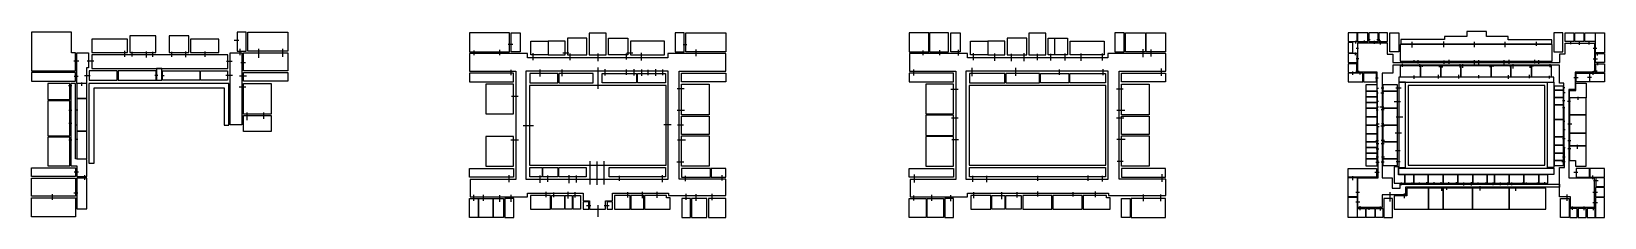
# Model space of a CAD drawing. Header units: metres. Extents: x -67 to 726, y 24 to 118.
import ezdxf

# ---------------------------------------------------------------- set-up
doc = ezdxf.new("R2010")
doc.units = ezdxf.units.M
for name, color, linetype in [('01_ROOMS$basement_rooms', 7, 'Continuous'), ('01_ROOMS$floor1_rooms', 7, 'Continuous'), ('01_ROOMS$floor2_rooms', 7, 'Continuous'), ('01_ROOMS$ground_rooms', 7, 'Continuous')]:
    doc.layers.add(name, color=color, linetype=linetype)
doc.layers.add('02_DOORS$doors', color=1, linetype='Continuous', true_color=0xff0000)

msp = doc.modelspace()

# ---------------------------------------------------------------- linework, layer by layer
at = {"layer": '01_ROOMS$basement_rooms'}
for p, q in [((-67.02, 117.57), (-67.02, 98.16)), ((-46.84, 117.57), (-67.02, 117.57)), ((-46.84, 107.17), (-46.84, 117.57)), ((-18.57, 114.11), (-36.63, 114.11)), ((-36.63, 114.11), (-36.63, 107.25)), ((-18.57, 107.25), (-18.57, 114.11)), ((-4.42, 115.76), (-17.46, 115.76)), ((-17.46, 115.76), (-17.46, 107.25)), ((-4.42, 107.25), (-4.42, 115.76)), ((12.23, 115.76), (2.37, 115.76)), ((2.37, 115.76), (2.37, 107.25)), ((12.23, 107.25), (12.23, 115.76)), ((27.32, 114.11), (13.08, 114.11)), ((13.08, 114.11), (13.08, 107.25)), ((27.32, 107.25), (27.32, 114.11)), ((41.2, 117.57), (36.55, 117.57)), ((36.55, 117.57), (36.55, 108.08)), ((41.2, 108.08), (41.2, 117.57)), ((41.98, 108.08), (41.98, 117.57)), ((41.98, 117.57), (62.14, 117.57)), ((62.14, 117.57), (62.14, 108.08)), ((-44.76, 107.17), (-46.84, 107.17)), ((-44.76, 98.16), (-44.76, 107.17)), ((-44.1, 107.17), (-38.22, 107.17)), ((-44.1, 91.72), (-44.1, 107.17)), ((-38.22, 107.17), (-38.22, 99.64)), ((31.9, 106.1), (-36.68, 106.1)), ((-36.68, 106.1), (-36.68, 99.25)), ((-36.63, 107.25), (-18.57, 107.25)), ((-17.46, 107.25), (-4.42, 107.25)), ((2.37, 107.25), (12.23, 107.25)), ((13.08, 107.25), (27.32, 107.25)), ((31.9, 99.25), (31.9, 106.1)), ((33.16, 70.95), (33.16, 107.17)), ((33.16, 107.17), (39.04, 107.17)), ((36.55, 108.08), (41.2, 108.08)), ((39.04, 107.17), (39.04, 70.95)), ((39.89, 98.16), (39.89, 107.17)), ((39.89, 107.17), (62.14, 107.17)), ((62.14, 108.08), (41.98, 108.08)), ((62.14, 107.17), (62.14, 98.16)), ((-67.02, 98.16), (-44.76, 98.16)), ((-44.76, 97.25), (-67.02, 97.25)), ((-67.02, 97.25), (-67.02, 92.93)), ((-44.76, 92.93), (-44.76, 97.25)), ((-38.22, 99.64), (-39.31, 99.64)), ((-39.31, 99.64), (-39.31, 91.72)), ((-23.84, 98.18), (-38.02, 98.18)), ((-38.02, 98.18), (-38.02, 93.39)), ((-36.68, 99.25), (31.9, 99.25)), ((-23.84, 93.39), (-23.84, 98.18)), ((-4.24, 98.18), (-23.27, 98.18)), ((-23.27, 98.18), (-23.27, 93.39)), ((-4.24, 93.39), (-4.24, 98.18)), ((-1.33, 99.25), (-3.94, 99.25)), ((-3.94, 99.25), (-3.94, 93.39)), ((-1.33, 93.39), (-1.33, 99.25)), ((-1.03, 93.39), (-1.03, 98.18)), ((-1.03, 98.18), (17.89, 98.18)), ((17.89, 98.18), (17.89, 93.39)), ((18.13, 93.39), (18.13, 98.18)), ((18.13, 98.18), (31.81, 98.18)), ((31.81, 98.18), (31.81, 93.39)), ((62.14, 98.16), (39.89, 98.16)), ((39.89, 92.93), (39.89, 97.25)), ((39.89, 97.25), (62.14, 97.25)), ((62.14, 97.25), (62.14, 92.93)), ((-67.02, 92.93), (-44.76, 92.93)), ((-47.67, 91.72), (-58.71, 91.72)), ((-58.71, 91.72), (-58.71, 83.64)), ((-47.67, 83.64), (-47.67, 91.72)), ((-44.76, 91.72), (-47.11, 91.72)), ((-47.11, 91.72), (-47.11, 50.42)), ((-44.76, 53.8), (-44.76, 91.72)), ((-39.16, 91.72), (-44.14, 91.72)), ((-44.14, 91.72), (-44.14, 84.23)), ((-39.31, 91.72), (-44.1, 91.72)), ((-39.16, 84.23), (-39.16, 91.72)), ((32.41, 91.73), (-38.18, 91.73)), ((-38.18, 91.73), (-38.18, 51.71)), ((-38.02, 93.39), (-23.84, 93.39)), ((-35.44, 51.71), (-35.44, 89.64)), ((-35.44, 89.64), (30, 89.64)), ((-23.27, 93.39), (-4.24, 93.39)), ((-3.94, 93.39), (-1.33, 93.39)), ((17.89, 93.39), (-1.03, 93.39)), ((31.81, 93.39), (18.13, 93.39)), ((30, 89.64), (30, 70.77)), ((32.41, 70.77), (32.41, 91.73)), ((62.14, 92.93), (39.89, 92.93)), ((39.89, 76.37), (39.89, 91.72)), ((39.89, 91.72), (53.83, 91.72)), ((53.83, 91.72), (53.83, 76.37)), ((-58.71, 83.64), (-47.67, 83.64)), ((-47.67, 83.09), (-58.71, 83.09)), ((-58.71, 83.09), (-58.71, 65.39)), ((-47.67, 65.39), (-47.67, 83.09)), ((-44.14, 84.23), (-39.16, 84.23)), ((-39.16, 84.23), (-44.14, 84.23)), ((-44.14, 84.23), (-44.14, 67.76)), ((-39.16, 67.76), (-39.16, 84.23)), ((53.83, 76.37), (39.89, 76.37)), ((39.89, 67.58), (39.89, 75.63)), ((39.89, 75.63), (53.83, 75.63)), ((53.83, 75.63), (53.83, 67.58)), ((-58.71, 65.39), (-47.67, 65.39)), ((-47.67, 64.79), (-58.71, 64.79)), ((-58.71, 64.79), (-58.71, 50.42)), ((-47.67, 50.42), (-47.67, 64.79)), ((-44.14, 67.76), (-39.16, 67.76)), ((-39.16, 67.76), (-44.14, 67.76)), ((-44.14, 67.76), (-44.14, 53.8)), ((-39.16, 53.8), (-39.16, 67.76)), ((30, 70.77), (32.41, 70.77)), ((39.04, 70.95), (33.16, 70.95)), ((53.83, 67.58), (39.89, 67.58)), ((-67.02, 49.35), (-44.76, 49.35)), ((-67.02, 45.04), (-67.02, 49.35)), ((-58.71, 50.42), (-47.67, 50.42)), ((-47.11, 50.42), (-44.14, 50.42)), ((-39.16, 53.55), (-44.76, 53.8)), ((-44.76, 49.35), (-44.76, 45.04)), ((-44.14, 53.8), (-39.16, 53.8)), ((-44.14, 50.42), (-44.14, 45.04)), ((-39.16, 45.04), (-39.16, 53.55)), ((-38.18, 51.71), (-35.44, 51.71)), ((-44.76, 45.04), (-67.02, 45.04)), ((-67.02, 44.12), (-44.76, 44.12)), ((-67.02, 35.12), (-67.02, 44.12)), ((-44.76, 44.12), (-44.76, 35.12)), ((-44.14, 45.04), (-39.16, 45.04)), ((-39.16, 44.12), (-44.14, 44.12)), ((-44.14, 44.12), (-44.14, 28.71)), ((-39.16, 28.71), (-39.16, 44.12)), ((-44.76, 35.12), (-67.02, 35.12)), ((-67.02, 24.71), (-67.02, 34.21)), ((-67.02, 34.21), (-44.76, 34.21)), ((-44.76, 34.21), (-44.76, 24.71)), ((-44.76, 24.71), (-67.02, 24.71)), ((-44.14, 28.71), (-39.16, 28.71))]:
    msp.add_line(p, q, dxfattribs=at)
at = {"layer": '01_ROOMS$floor1_rooms'}
for p, q in [((375.27, 117.23), (375.27, 107.74)), ((385.2, 117.23), (375.27, 117.23)), ((385.2, 107.74), (385.2, 117.23)), ((385.5, 117.23), (385.5, 107.74)), ((395.06, 117.23), (385.5, 117.23)), ((395.06, 107.74), (395.06, 117.23)), ((396.21, 117.23), (400.86, 117.23)), ((396.21, 107.74), (396.21, 117.23)), ((400.86, 117.23), (400.86, 107.74)), ((406.13, 106.14), (406.13, 112.98)), ((406.13, 112.98), (414.86, 112.98)), ((414.86, 112.98), (414.86, 106.14)), ((423.43, 112.98), (414.86, 112.98)), ((414.86, 112.98), (414.86, 106.14)), ((423.43, 106.14), (423.43, 112.98)), ((434.45, 114.58), (424.62, 114.58)), ((424.62, 114.58), (424.62, 106.09)), ((434.45, 106.09), (434.45, 114.58)), ((444.18, 117.11), (435.52, 117.11)), ((435.52, 117.11), (435.52, 106.09)), ((444.18, 106.09), (444.18, 117.11)), ((445.25, 106.09), (445.25, 114.58)), ((445.25, 114.58), (448.42, 114.58)), ((448.42, 114.58), (448.42, 106.09)), ((448.63, 106.09), (448.63, 114.58)), ((448.63, 114.58), (455.08, 114.58)), ((455.08, 114.58), (455.08, 106.09)), ((456.28, 106.14), (456.28, 112.98)), ((456.28, 112.98), (473.57, 112.98)), ((473.57, 112.98), (473.57, 106.14)), ((483.49, 117.23), (478.84, 117.23)), ((478.84, 117.23), (478.84, 107.74)), ((483.49, 107.74), (483.49, 117.23)), ((484.27, 107.74), (484.27, 117.23)), ((484.27, 117.23), (494.26, 117.23)), ((494.26, 117.23), (494.26, 107.74)), ((494.59, 107.74), (494.59, 117.23)), ((494.59, 117.23), (504.43, 117.23)), ((504.43, 117.23), (504.43, 107.74)), ((375.27, 107.74), (385.2, 107.74)), ((375.4, 106.83), (375.4, 97.97)), ((404.57, 106.83), (375.4, 106.83)), ((385.5, 107.74), (395.06, 107.74)), ((400.86, 107.74), (396.21, 107.74)), ((404.57, 106.18), (404.57, 106.83)), ((404.57, 104.62), (404.57, 106.18)), ((405.73, 104.62), (404.57, 104.62)), ((475.32, 104.62), (405.73, 104.62)), ((414.86, 106.14), (406.13, 106.14)), ((414.86, 106.14), (423.43, 106.14)), ((424.62, 106.09), (434.45, 106.09)), ((435.52, 106.09), (444.18, 106.09)), ((448.42, 106.09), (445.25, 106.09)), ((455.08, 106.09), (448.63, 106.09)), ((473.57, 106.14), (456.28, 106.14)), ((504.54, 106.79), (475.32, 106.79)), ((475.32, 106.79), (475.32, 104.62)), ((478.84, 107.74), (483.49, 107.74)), ((494.26, 107.74), (484.27, 107.74)), ((504.43, 107.74), (494.59, 107.74)), ((504.54, 97.97), (504.54, 106.79)), ((397.53, 96.91), (375.27, 96.91)), ((375.27, 96.91), (375.27, 92.59)), ((375.4, 97.97), (398.75, 97.97)), ((397.53, 92.59), (397.53, 96.91)), ((398.75, 97.97), (398.75, 43.53)), ((475.49, 97.97), (403.71, 97.97)), ((403.71, 97.97), (403.71, 43.62)), ((423.43, 96.81), (405.6, 96.81)), ((405.6, 96.81), (405.6, 92.02)), ((423.43, 92.02), (423.43, 96.81)), ((440.86, 96.81), (424.01, 96.81)), ((424.01, 96.81), (424.01, 92.02)), ((440.86, 92.02), (440.86, 96.81)), ((441.48, 92.02), (441.48, 96.81)), ((441.48, 96.81), (455.75, 96.81)), ((455.75, 96.81), (455.75, 92.02)), ((456.2, 92.02), (456.2, 96.81)), ((456.2, 96.81), (474.1, 96.81)), ((474.1, 96.81), (474.1, 92.02)), ((475.49, 43.62), (475.49, 97.97)), ((481.03, 43.62), (481.03, 97.97)), ((481.03, 97.97), (504.54, 97.97)), ((482.18, 92.59), (482.18, 96.91)), ((482.18, 96.91), (504.43, 96.91)), ((504.43, 96.91), (504.43, 92.59)), ((375.27, 92.59), (397.53, 92.59)), ((397.53, 91.38), (383.58, 91.38)), ((383.58, 91.38), (383.58, 76.49)), ((397.53, 76.49), (397.53, 91.38)), ((474.37, 90.8), (405.44, 90.8)), ((405.44, 90.8), (405.44, 50.66)), ((405.6, 92.02), (423.43, 92.02)), ((424.01, 92.02), (440.86, 92.02)), ((455.75, 92.02), (441.48, 92.02)), ((474.1, 92.02), (456.2, 92.02)), ((474.37, 50.66), (474.37, 90.8)), ((504.43, 92.59), (482.18, 92.59)), ((482.18, 76.03), (482.18, 91.38)), ((482.18, 91.38), (496.12, 91.38)), ((496.12, 91.38), (496.12, 76.03)), ((383.58, 76.49), (397.53, 76.49)), ((397.53, 75.86), (383.58, 75.86)), ((383.58, 75.86), (383.58, 65.59)), ((397.53, 65.59), (397.53, 75.86)), ((496.12, 76.03), (482.18, 76.03)), ((482.18, 66.07), (482.18, 75.29)), ((482.18, 75.29), (496.12, 75.29)), ((496.12, 75.29), (496.12, 66.07)), ((383.58, 65.59), (397.53, 65.59)), ((397.53, 65.03), (383.58, 65.03)), ((383.58, 65.03), (383.58, 50.14)), ((397.53, 50.14), (397.53, 65.03)), ((496.12, 66.07), (482.18, 66.07)), ((482.18, 50.14), (482.18, 65.5)), ((482.18, 65.5), (496.12, 65.5)), ((496.12, 65.5), (496.12, 50.14)), ((375.27, 49.01), (397.53, 49.01)), ((375.27, 44.7), (375.27, 49.01)), ((383.58, 50.14), (397.53, 50.14)), ((397.53, 49.01), (397.53, 44.7)), ((405.44, 50.66), (474.37, 50.66)), ((405.6, 49.58), (474.08, 49.58)), ((405.6, 44.79), (405.6, 49.58)), ((474.08, 49.58), (474.08, 44.79)), ((496.12, 50.14), (482.18, 50.14)), ((504.43, 49.01), (482.18, 49.01)), ((482.18, 49.01), (482.18, 44.7)), ((504.43, 44.7), (504.43, 49.01)), ((397.53, 44.7), (375.27, 44.7)), ((398.75, 43.53), (375.77, 43.53)), ((375.77, 43.53), (375.77, 34.68)), ((403.71, 43.62), (475.49, 43.62)), ((474.08, 44.79), (405.6, 44.79)), ((504.54, 43.62), (481.03, 43.62)), ((482.18, 44.7), (504.43, 44.7)), ((504.54, 35.4), (504.54, 43.62)), ((375.27, 24.37), (375.27, 33.87)), ((375.27, 33.87), (383.86, 33.87)), ((375.77, 34.68), (404.56, 34.68)), ((383.86, 33.87), (383.86, 24.37)), ((384.22, 24.37), (384.22, 33.87)), ((384.22, 33.87), (392.53, 33.87)), ((392.53, 33.87), (392.53, 24.37)), ((397.53, 33.87), (393.18, 33.87)), ((393.18, 33.87), (393.18, 24.37)), ((397.53, 24.37), (397.53, 33.87)), ((404.56, 34.68), (404.56, 36.54)), ((404.56, 36.54), (432.72, 36.54)), ((406.27, 35.47), (406.27, 28.63)), ((416.44, 35.47), (406.27, 35.47)), ((416.44, 28.63), (416.44, 35.47)), ((416.82, 35.47), (423.4, 35.47)), ((416.82, 28.63), (416.82, 35.47)), ((423.4, 35.47), (423.4, 28.63)), ((423.92, 35.47), (431.73, 35.47)), ((423.92, 28.63), (423.92, 35.47)), ((431.73, 35.47), (431.73, 28.63)), ((447.19, 35.47), (432.51, 35.47)), ((432.51, 35.47), (432.51, 28.63)), ((432.72, 36.54), (447.39, 36.54)), ((447.19, 28.63), (447.19, 35.47)), ((447.39, 36.54), (475.74, 36.54)), ((462.43, 35.47), (447.66, 35.47)), ((447.66, 35.47), (447.66, 28.63)), ((462.43, 28.63), (462.43, 35.47)), ((462.98, 35.47), (462.98, 28.63)), ((474.6, 35.47), (462.98, 35.47)), ((474.6, 34.29), (474.6, 35.47)), ((476.44, 34.29), (474.6, 34.29)), ((475.74, 36.54), (475.74, 35.4)), ((475.74, 35.4), (504.54, 35.4)), ((476.44, 28.63), (476.44, 34.29)), ((482.18, 24.37), (482.18, 33.87)), ((482.18, 33.87), (486.52, 33.87)), ((486.52, 33.87), (486.52, 24.37)), ((504.43, 33.87), (487.17, 33.87)), ((487.17, 33.87), (487.17, 24.37)), ((504.43, 24.37), (504.43, 33.87)), ((383.86, 24.37), (375.27, 24.37)), ((392.53, 24.37), (384.22, 24.37)), ((393.18, 24.37), (397.53, 24.37)), ((406.27, 28.63), (416.44, 28.63)), ((423.4, 28.63), (416.82, 28.63)), ((431.73, 28.63), (423.92, 28.63)), ((432.51, 28.63), (447.19, 28.63)), ((447.66, 28.63), (462.43, 28.63)), ((462.98, 28.63), (476.44, 28.63)), ((486.52, 24.37), (482.18, 24.37)), ((487.17, 24.37), (504.43, 24.37))]:
    msp.add_line(p, q, dxfattribs=at)
at = {"layer": '01_ROOMS$floor2_rooms'}
for p, q in [((600.92, 117.23), (596.45, 117.23)), ((596.45, 117.23), (596.45, 112.78)), ((596.45, 112.78), (600.92, 112.78)), ((598.83, 112.35), (596.45, 112.35)), ((596.45, 112.35), (596.45, 107.14)), ((598.83, 107.14), (598.83, 112.35)), ((600.92, 112.78), (600.92, 117.23)), ((606.38, 117.23), (601.17, 117.23)), ((601.17, 117.23), (601.17, 112.78)), ((601.17, 112.78), (606.38, 112.78)), ((601.29, 112.2), (616.15, 112.2)), ((601.29, 97.36), (601.29, 112.2)), ((606.38, 112.78), (606.38, 117.23)), ((611.5, 117.23), (606.91, 117.23)), ((606.91, 117.23), (606.91, 112.78)), ((606.91, 112.78), (611.5, 112.78)), ((611.5, 112.78), (611.5, 117.23)), ((616.24, 117.23), (611.89, 117.23)), ((611.89, 117.23), (611.89, 112.78)), ((611.89, 112.78), (616.24, 112.78)), ((616.15, 112.2), (616.15, 106.56)), ((616.24, 112.78), (616.24, 117.23)), ((617.39, 117.23), (622.04, 117.23)), ((617.39, 107.74), (617.39, 117.23)), ((622.04, 117.23), (622.04, 107.74)), ((699.16, 111.35), (622.71, 111.35)), ((622.71, 111.35), (622.71, 103.03)), ((644.94, 113.94), (623, 113.81)), ((623, 113.81), (623, 111.77)), ((623, 111.77), (699.11, 111.77)), ((656.15, 115.46), (644.94, 115.46)), ((644.94, 115.46), (644.94, 113.94)), ((666.06, 117.88), (656.15, 117.88)), ((656.15, 117.88), (656.15, 115.46)), ((666.06, 115.36), (666.06, 117.88)), ((676.98, 115.36), (666.06, 115.36)), ((676.98, 113.69), (676.98, 115.36)), ((699.11, 113.69), (676.98, 113.69)), ((699.11, 111.77), (699.11, 113.69)), ((699.16, 103.03), (699.16, 111.35)), ((704.68, 117.23), (700.03, 117.23)), ((700.03, 117.23), (700.03, 107.74)), ((704.68, 107.74), (704.68, 117.23)), ((705.82, 106.64), (705.83, 112.07)), ((705.83, 112.78), (705.83, 117.23)), ((705.83, 117.23), (710.18, 117.23)), ((710.18, 112.78), (705.83, 112.78)), ((705.83, 112.07), (720.52, 112.07)), ((710.18, 117.23), (710.18, 112.78)), ((710.57, 112.78), (710.57, 117.23)), ((710.57, 117.23), (715.16, 117.23)), ((715.16, 112.78), (710.57, 112.78)), ((715.16, 117.23), (715.16, 112.78)), ((715.68, 112.78), (715.68, 117.23)), ((715.68, 117.23), (720.9, 117.23)), ((720.9, 112.78), (715.68, 112.78)), ((720.52, 112.07), (720.52, 97.44)), ((720.9, 117.23), (720.9, 112.78)), ((721.14, 107.22), (721.14, 117.23)), ((721.14, 117.23), (725.61, 117.23)), ((725.61, 117.23), (725.61, 107.22)), ((596.45, 107.14), (598.83, 107.14)), ((600.92, 106.83), (596.45, 106.83)), ((596.45, 106.83), (596.45, 102.22)), ((600.92, 102.22), (600.92, 106.83)), ((616.15, 106.56), (618.91, 106.56)), ((622.04, 107.74), (617.39, 107.74)), ((618.91, 106.56), (618.91, 102.27)), ((700.03, 107.74), (704.68, 107.74)), ((703.11, 102.27), (703.11, 106.64)), ((703.11, 106.64), (705.82, 106.64)), ((725.61, 107.22), (721.14, 107.22)), ((721.14, 102.22), (721.14, 106.83)), ((721.14, 106.83), (725.61, 106.83)), ((725.61, 106.83), (725.61, 102.22)), ((596.45, 102.22), (600.92, 102.22)), ((600.85, 101.69), (596.45, 101.69)), ((596.45, 101.69), (596.45, 97.26)), ((596.45, 97.26), (600.85, 97.26)), ((603.79, 96.91), (596.45, 96.91)), ((596.45, 96.91), (596.45, 92.59)), ((600.85, 97.26), (600.85, 101.69)), ((611.05, 97.36), (601.29, 97.36)), ((603.79, 92.59), (603.79, 96.91)), ((610.68, 96.91), (604.09, 96.91)), ((604.09, 96.91), (604.09, 92.59)), ((610.68, 92.59), (610.68, 96.91)), ((611.05, 96.91), (611.05, 97.36)), ((611.48, 44.23), (611.05, 96.91)), ((618.91, 96.91), (613.5, 96.91)), ((613.5, 96.91), (613.5, 44.29)), ((618.91, 102.27), (703.11, 102.27)), ((702.92, 100.96), (618.91, 100.96)), ((618.91, 100.96), (618.91, 96.91)), ((622.71, 103.03), (699.16, 103.03)), ((632.88, 100.66), (622.71, 100.66)), ((622.71, 100.66), (622.71, 95.11)), ((643.06, 100.66), (632.88, 100.66)), ((632.88, 100.66), (632.88, 95.11)), ((632.88, 95.11), (632.88, 100.66)), ((653.23, 100.66), (643.06, 100.66)), ((643.06, 100.66), (643.06, 95.11)), ((643.06, 95.11), (643.06, 100.66)), ((668.41, 100.66), (653.23, 100.66)), ((653.23, 100.66), (653.23, 95.11)), ((653.23, 95.11), (653.23, 100.66)), ((678.43, 100.66), (668.41, 100.66)), ((668.41, 100.66), (668.41, 95.11)), ((668.41, 95.11), (668.41, 100.66)), ((688.74, 100.66), (678.43, 100.66)), ((678.43, 100.66), (678.43, 95.11)), ((678.43, 95.11), (678.43, 100.66)), ((698.85, 100.66), (688.74, 100.66)), ((688.74, 100.66), (688.74, 95.11)), ((688.74, 95.11), (688.74, 100.66)), ((698.85, 95.11), (698.85, 100.66)), ((702.92, 91.98), (702.92, 100.96)), ((720.52, 97.44), (710.77, 97.44)), ((710.77, 97.44), (710.77, 88.71)), ((711.39, 92.59), (711.39, 96.91)), ((711.39, 96.91), (717.98, 96.91)), ((717.98, 96.91), (717.98, 92.59)), ((718.28, 92.59), (718.28, 96.91)), ((718.28, 96.91), (725.61, 96.91)), ((725.61, 102.22), (721.14, 102.22)), ((721.22, 97.26), (721.22, 101.69)), ((721.22, 101.69), (725.61, 101.69)), ((725.61, 97.26), (721.22, 97.26)), ((725.61, 101.69), (725.61, 97.26)), ((725.61, 96.91), (725.61, 92.59)), ((596.45, 92.59), (603.79, 92.59)), ((604.09, 92.59), (610.68, 92.59)), ((611.05, 91.13), (605.26, 91.13)), ((605.26, 91.13), (605.26, 87.81)), ((611.05, 87.81), (605.26, 87.81)), ((605.26, 87.81), (605.26, 85.1)), ((605.26, 87.81), (611.05, 87.81)), ((611.05, 87.81), (611.05, 91.13)), ((611.05, 85.1), (611.05, 87.81)), ((621.23, 91.13), (613.9, 91.13)), ((613.9, 91.13), (613.9, 87.81)), ((621.23, 87.81), (613.9, 87.81)), ((613.9, 87.81), (613.9, 79.41)), ((613.9, 87.81), (621.23, 87.81)), ((621.23, 87.81), (621.23, 91.13)), ((621.23, 79.41), (621.23, 87.81)), ((700.04, 94.93), (622.03, 94.93)), ((622.03, 94.93), (622.03, 92.36)), ((622.03, 92.36), (700.04, 92.36)), ((625.27, 92.36), (622.03, 92.36)), ((622.03, 92.36), (622.03, 49.45)), ((622.71, 95.11), (632.88, 95.11)), ((625.27, 49.45), (625.27, 92.36)), ((695.56, 90.8), (626.62, 90.8)), ((626.62, 90.8), (626.62, 50.66)), ((632.88, 95.11), (643.06, 95.11)), ((643.06, 95.11), (653.23, 95.11)), ((653.23, 95.11), (668.41, 95.11)), ((668.41, 95.11), (678.43, 95.11)), ((678.43, 95.11), (688.74, 95.11)), ((688.74, 95.11), (698.85, 95.11)), ((695.56, 50.66), (695.56, 90.8)), ((696.8, 49.45), (696.8, 92.36)), ((696.8, 92.36), (700.04, 92.36)), ((700.04, 92.36), (700.04, 94.93)), ((700.04, 92.36), (700.04, 49.45)), ((704.99, 90.43), (700.21, 90.43)), ((700.21, 90.43), (700.21, 88.4)), ((704.99, 88.4), (700.21, 88.4)), ((700.21, 88.4), (700.21, 84.74)), ((700.21, 88.4), (704.99, 88.4)), ((705.13, 91.98), (702.92, 91.98)), ((704.99, 88.4), (704.99, 90.43)), ((704.99, 84.74), (704.99, 88.4)), ((705.13, 90.43), (705.13, 91.98)), ((705.36, 49.54), (705.13, 90.43)), ((710.77, 88.71), (707.62, 88.71)), ((707.62, 88.71), (707.62, 44.32)), ((707.92, 84.54), (707.92, 88.21)), ((707.92, 88.21), (711.11, 88.21)), ((711.11, 88.21), (711.11, 91.87)), ((711.11, 91.87), (716.34, 91.87)), ((717.98, 92.59), (711.39, 92.59)), ((716.34, 91.87), (716.34, 84.54)), ((725.61, 92.59), (718.28, 92.59)), ((611.05, 85.1), (605.26, 85.1)), ((605.26, 85.1), (605.26, 82.22)), ((605.26, 85.1), (611.05, 85.1)), ((611.05, 82.22), (605.26, 82.22)), ((605.26, 82.22), (605.26, 79.41)), ((605.26, 82.22), (611.05, 82.22)), ((611.05, 79.41), (605.26, 79.41)), ((605.26, 79.41), (605.26, 75.05)), ((605.26, 79.41), (611.05, 79.41)), ((611.05, 82.22), (611.05, 85.1)), ((611.05, 79.41), (611.05, 82.22)), ((611.05, 75.05), (611.05, 79.41)), ((621.23, 79.41), (613.9, 79.41)), ((613.9, 79.41), (613.9, 70.79)), ((613.9, 79.41), (621.23, 79.41)), ((621.23, 70.79), (621.23, 79.41)), ((704.99, 84.74), (700.21, 84.74)), ((700.21, 84.74), (700.21, 81.05)), ((700.21, 84.74), (704.99, 84.74)), ((704.99, 81.05), (700.21, 81.05)), ((700.21, 81.05), (700.21, 73.6)), ((700.21, 81.05), (704.99, 81.05)), ((704.99, 81.05), (704.99, 84.74)), ((704.99, 73.6), (704.99, 81.05)), ((716.34, 84.54), (707.92, 84.54)), ((707.92, 84.54), (707.92, 76)), ((716.34, 84.54), (707.92, 84.54)), ((716.34, 76), (716.34, 84.54)), ((611.05, 75.05), (605.26, 75.05)), ((605.26, 75.05), (605.26, 70.79)), ((605.26, 75.05), (611.05, 75.05)), ((611.05, 70.79), (611.05, 75.05)), ((704.99, 73.6), (700.21, 73.6)), ((700.21, 73.6), (700.21, 64.88)), ((700.21, 73.6), (704.99, 73.6)), ((704.99, 64.88), (704.99, 73.6)), ((716.34, 76), (707.92, 76)), ((707.92, 76), (707.92, 66.76)), ((707.92, 76), (716.34, 76)), ((716.34, 66.76), (716.34, 76)), ((611.05, 70.79), (605.26, 70.79)), ((605.26, 70.79), (605.26, 66.48)), ((605.26, 70.79), (611.05, 70.79)), ((611.05, 66.48), (605.26, 66.48)), ((605.26, 66.48), (605.26, 62.33)), ((605.26, 66.48), (611.05, 66.48)), ((611.05, 66.48), (611.05, 70.79)), ((611.05, 62.33), (611.05, 66.48)), ((621.23, 70.79), (613.9, 70.79)), ((613.9, 70.79), (613.9, 62.33)), ((613.9, 70.79), (621.23, 70.79)), ((621.23, 62.33), (621.23, 70.79)), ((704.99, 64.88), (700.21, 64.88)), ((700.21, 64.88), (700.21, 60.65)), ((700.21, 64.88), (704.99, 64.88)), ((704.99, 60.65), (704.99, 64.88)), ((716.34, 66.76), (707.92, 66.76)), ((707.92, 66.76), (707.92, 60.34)), ((707.92, 66.76), (716.34, 66.76)), ((716.34, 60.34), (716.34, 66.76)), ((611.05, 62.33), (605.26, 62.33)), ((605.26, 62.33), (605.26, 59.48)), ((605.26, 62.33), (611.05, 62.33)), ((611.05, 59.48), (605.26, 59.48)), ((605.26, 59.48), (605.26, 56.68)), ((605.26, 59.48), (611.05, 59.48)), ((611.05, 56.68), (605.26, 56.68)), ((605.26, 56.68), (605.26, 53.92)), ((605.26, 56.68), (611.05, 56.68)), ((611.05, 59.48), (611.05, 62.33)), ((611.05, 56.68), (611.05, 59.48)), ((611.05, 53.92), (611.05, 56.68)), ((621.23, 62.33), (613.9, 62.33)), ((613.9, 62.33), (613.9, 53.92)), ((613.9, 62.33), (621.23, 62.33)), ((621.23, 53.92), (621.23, 62.33)), ((704.99, 60.65), (700.21, 60.65)), ((700.21, 60.65), (700.21, 56.66)), ((700.21, 60.65), (704.99, 60.65)), ((704.99, 56.66), (700.21, 56.66)), ((700.21, 56.66), (700.21, 53.09)), ((700.21, 56.66), (704.99, 56.66)), ((704.99, 56.66), (704.99, 60.65)), ((704.99, 53.09), (704.99, 56.66)), ((707.92, 60.34), (707.92, 53.09)), ((716.34, 60.34), (707.92, 60.34)), ((707.92, 60.34), (716.34, 60.34)), ((716.34, 50.13), (716.34, 60.34)), ((596.45, 49.01), (610.67, 49.01)), ((596.45, 44.7), (596.45, 49.01)), ((611.05, 53.92), (605.26, 53.92)), ((605.26, 53.92), (605.26, 50.37)), ((605.26, 53.92), (611.05, 53.92)), ((605.26, 50.37), (611.05, 50.37)), ((610.67, 49.01), (610.67, 44.7)), ((611.05, 50.37), (611.05, 53.92)), ((621.23, 53.92), (613.9, 53.92)), ((613.9, 53.92), (613.9, 50.58)), ((613.9, 53.92), (621.23, 53.92)), ((613.9, 50.58), (621.23, 50.58)), ((621.81, 49.79), (619.68, 49.79)), ((619.68, 49.79), (619.68, 41.65)), ((621.23, 50.58), (621.23, 53.92)), ((621.81, 45.74), (621.81, 49.79)), ((622.03, 49.45), (625.27, 49.45)), ((622.03, 49.25), (700.04, 49.25)), ((622.03, 45.92), (622.03, 49.25)), ((626.62, 50.66), (695.56, 50.66)), ((700.04, 49.45), (696.8, 49.45)), ((700.04, 49.25), (700.04, 45.92)), ((704.99, 53.09), (700.21, 53.09)), ((700.21, 53.09), (700.21, 50.58)), ((700.21, 53.09), (704.99, 53.09)), ((700.21, 50.58), (704.99, 50.58)), ((702.98, 34.79), (702.98, 49.54)), ((702.98, 49.54), (705.36, 49.54)), ((704.99, 50.58), (704.99, 53.09)), ((707.92, 53.09), (710.98, 53.09)), ((710.98, 53.09), (710.98, 50.13)), ((710.98, 50.13), (716.34, 50.13)), ((717.98, 49.01), (711.39, 49.01)), ((711.39, 49.01), (711.39, 44.7)), ((717.98, 44.7), (717.98, 49.01)), ((725.61, 49.01), (718.28, 49.01)), ((718.28, 49.01), (718.28, 44.7)), ((725.61, 44.7), (725.61, 49.01)), ((610.67, 44.7), (596.45, 44.7)), ((596.45, 44.43), (600.92, 44.43)), ((596.45, 34.78), (596.45, 44.43)), ((600.92, 44.43), (600.92, 34.78)), ((601.38, 29.42), (601.38, 44.23)), ((601.38, 44.23), (611.48, 44.23)), ((613.5, 44.29), (618.67, 44.29)), ((618.67, 44.29), (618.67, 39.14)), ((619.68, 41.65), (624.98, 41.65)), ((624.98, 45.74), (621.81, 45.74)), ((700.04, 45.92), (622.03, 45.92)), ((622.71, 39.14), (622.71, 41.19)), ((622.71, 41.19), (702.98, 41.19)), ((624.98, 41.65), (624.98, 45.74)), ((629.54, 45.74), (624.98, 45.74)), ((624.98, 45.74), (624.98, 41.65)), ((624.98, 41.65), (629.54, 41.65)), ((636.68, 45.74), (629.54, 45.74)), ((629.54, 45.74), (629.54, 41.65)), ((629.54, 41.65), (629.54, 45.74)), ((629.54, 41.65), (636.68, 41.65)), ((644.27, 45.74), (636.68, 45.74)), ((636.68, 45.74), (636.68, 41.65)), ((636.68, 41.65), (636.68, 45.74)), ((636.68, 41.65), (644.27, 41.65)), ((651.75, 45.74), (644.27, 45.74)), ((644.27, 45.74), (644.27, 41.65)), ((644.27, 41.65), (644.27, 45.74)), ((644.27, 41.65), (651.75, 41.65)), ((659.27, 45.74), (651.75, 45.74)), ((651.75, 45.74), (651.75, 41.65)), ((651.75, 41.65), (651.75, 45.74)), ((651.75, 41.65), (659.27, 41.65)), ((666.45, 45.74), (659.27, 45.74)), ((659.27, 45.74), (659.27, 41.65)), ((659.27, 41.65), (659.27, 45.74)), ((659.27, 41.65), (666.45, 41.65)), ((670.22, 45.74), (666.45, 45.74)), ((666.45, 45.74), (666.45, 41.65)), ((666.45, 41.65), (666.45, 45.74)), ((666.45, 41.65), (670.22, 41.65)), ((677.62, 45.74), (670.22, 45.74)), ((670.22, 45.74), (670.22, 41.65)), ((670.22, 41.65), (670.22, 45.74)), ((670.22, 41.65), (677.62, 41.65)), ((685.02, 45.74), (677.62, 45.74)), ((677.62, 45.74), (677.62, 41.65)), ((677.62, 41.65), (677.62, 45.74)), ((677.62, 41.65), (685.02, 41.65)), ((692.53, 45.74), (685.02, 45.74)), ((685.02, 45.74), (685.02, 41.65)), ((685.02, 41.65), (685.02, 45.74)), ((685.02, 41.65), (692.53, 41.65)), ((697.12, 45.74), (692.53, 45.74)), ((692.53, 45.74), (692.53, 41.65)), ((692.53, 41.65), (692.53, 45.74)), ((692.53, 41.65), (697.12, 41.65)), ((697.12, 41.65), (697.12, 45.74)), ((702.98, 41.19), (702.98, 39.58)), ((707.62, 44.32), (720.39, 44.32)), ((711.39, 44.7), (717.98, 44.7)), ((718.28, 44.7), (725.61, 44.7)), ((720.39, 44.32), (720.39, 29.33)), ((725.61, 44.35), (721.22, 44.35)), ((721.22, 44.35), (721.22, 39.91)), ((721.22, 39.91), (725.61, 39.91)), ((725.61, 39.91), (725.61, 44.35)), ((600.92, 34.78), (596.45, 34.78)), ((596.45, 34.56), (600.92, 34.56)), ((596.45, 24.37), (596.45, 34.56)), ((600.92, 34.56), (600.92, 24.37)), ((625.38, 35.69), (613.55, 35.69)), ((613.55, 35.69), (613.55, 29.42)), ((618.71, 33.87), (614.36, 33.87)), ((614.36, 33.87), (614.36, 24.37)), ((618.67, 39.14), (622.71, 39.14)), ((618.71, 24.37), (618.71, 33.87)), ((625.92, 35.27), (619.67, 35.27)), ((619.67, 35.27), (619.67, 28.5)), ((702.98, 39.58), (625.38, 39.58)), ((625.38, 39.58), (625.38, 35.69)), ((636.85, 39.1), (625.92, 39.1)), ((625.92, 39.1), (625.92, 35.27)), ((636.85, 28.5), (636.85, 39.1)), ((644.26, 39.1), (636.85, 39.1)), ((636.85, 39.1), (636.85, 28.5)), ((644.26, 28.5), (644.26, 39.1)), ((659.13, 39.1), (644.26, 39.1)), ((644.26, 39.1), (644.26, 28.5)), ((659.13, 28.5), (659.13, 39.1)), ((677.62, 39.1), (659.13, 39.1)), ((659.13, 39.1), (659.13, 28.5)), ((677.62, 28.5), (677.62, 39.1)), ((695.97, 39.1), (677.62, 39.1)), ((677.62, 39.1), (677.62, 28.5)), ((695.97, 28.5), (695.97, 39.1)), ((708.38, 34.79), (702.98, 34.79)), ((703.36, 24.37), (703.36, 33.87)), ((703.36, 33.87), (707.71, 33.87)), ((707.71, 33.87), (707.71, 24.37)), ((708.38, 29.33), (708.38, 34.79)), ((725.61, 39.38), (721.14, 39.38)), ((721.14, 39.38), (721.14, 34.78)), ((721.14, 34.78), (725.61, 34.78)), ((725.61, 34.39), (721.14, 34.39)), ((721.14, 34.39), (721.14, 24.37)), ((725.61, 34.78), (725.61, 39.38)), ((725.61, 24.37), (725.61, 34.39)), ((600.92, 24.37), (596.45, 24.37)), ((601.17, 28.83), (605.25, 28.83)), ((601.17, 24.37), (601.17, 28.83)), ((605.25, 24.37), (601.17, 24.37)), ((613.55, 29.42), (601.38, 29.42)), ((605.25, 28.83), (605.25, 24.37)), ((605.49, 28.83), (609.93, 28.83)), ((605.49, 24.37), (605.49, 28.83)), ((609.93, 24.37), (605.49, 24.37)), ((609.93, 28.83), (609.93, 24.37)), ((610.22, 28.83), (613.87, 28.83)), ((610.22, 24.37), (610.22, 28.83)), ((613.87, 24.37), (610.22, 24.37)), ((613.87, 28.83), (613.87, 24.37)), ((614.36, 24.37), (618.71, 24.37)), ((619.67, 28.5), (636.85, 28.5)), ((636.85, 28.5), (644.26, 28.5)), ((644.26, 28.5), (659.13, 28.5)), ((659.13, 28.5), (677.62, 28.5)), ((677.62, 28.5), (695.97, 28.5)), ((707.71, 24.37), (703.36, 24.37)), ((711.82, 28.83), (708.13, 28.83)), ((708.13, 28.83), (708.13, 24.37)), ((708.13, 24.37), (711.82, 24.37)), ((720.39, 29.33), (708.38, 29.33)), ((711.82, 24.37), (711.82, 28.83)), ((716.34, 28.83), (712.31, 28.83)), ((712.31, 28.83), (712.31, 24.37)), ((712.31, 24.37), (716.34, 24.37)), ((716.34, 24.37), (716.34, 28.83)), ((720.9, 28.83), (716.86, 28.83)), ((716.86, 28.83), (716.86, 24.37)), ((716.86, 24.37), (720.9, 24.37)), ((720.9, 24.37), (720.9, 28.83)), ((721.14, 24.37), (725.61, 24.37))]:
    msp.add_line(p, q, dxfattribs=at)
at = {"layer": '01_ROOMS$ground_rooms'}
for p, q in [((153.68, 117.23), (153.68, 107.74)), ((173.84, 117.23), (153.68, 117.23)), ((173.84, 107.74), (173.84, 117.23)), ((174.62, 117.23), (179.27, 117.23)), ((174.62, 107.74), (174.62, 117.23)), ((179.27, 117.23), (179.27, 107.74)), ((184.54, 106.14), (184.54, 112.98)), ((184.54, 112.98), (193.27, 112.98)), ((201.84, 112.98), (193.27, 112.98)), ((193.27, 112.98), (193.27, 106.14)), ((193.27, 112.98), (193.27, 106.14)), ((201.84, 106.14), (201.84, 112.98)), ((212.86, 114.58), (203.03, 114.58)), ((203.03, 114.58), (203.03, 106.09)), ((212.86, 106.09), (212.86, 114.58)), ((222.59, 117.11), (213.93, 117.11)), ((213.93, 117.11), (213.93, 106.09)), ((222.59, 106.09), (222.59, 117.11)), ((223.67, 106.09), (223.67, 114.58)), ((223.67, 114.58), (233.49, 114.58)), ((233.49, 114.58), (233.49, 106.09)), ((251.99, 112.98), (234.84, 112.98)), ((234.84, 112.98), (234.84, 106.14)), ((251.99, 106.14), (251.99, 112.98)), ((261.91, 117.23), (257.26, 117.23)), ((257.26, 117.23), (257.26, 107.74)), ((261.91, 107.74), (261.91, 117.23)), ((262.68, 107.74), (262.68, 117.23)), ((262.68, 117.23), (282.84, 117.23)), ((282.84, 117.23), (282.84, 107.74)), ((153.68, 107.74), (173.84, 107.74)), ((153.7, 106.83), (153.7, 97.97)), ((182.87, 106.83), (153.7, 106.83)), ((179.27, 107.74), (174.62, 107.74)), ((182.87, 104.62), (182.87, 106.83)), ((253.62, 104.62), (182.87, 104.62)), ((193.27, 106.14), (184.54, 106.14)), ((193.27, 106.14), (201.84, 106.14)), ((203.03, 106.09), (212.86, 106.09)), ((213.93, 106.09), (222.59, 106.09)), ((233.49, 106.09), (223.67, 106.09)), ((234.84, 106.14), (251.99, 106.14)), ((282.84, 106.79), (253.62, 106.79)), ((253.62, 106.79), (253.62, 104.62)), ((257.26, 107.74), (261.91, 107.74)), ((282.84, 107.74), (262.68, 107.74)), ((282.84, 97.97), (282.84, 106.79)), ((175.94, 96.91), (153.68, 96.91)), ((153.68, 96.91), (153.68, 92.59)), ((153.7, 97.97), (177.05, 97.97)), ((175.94, 92.59), (175.94, 96.91)), ((177.05, 97.97), (177.05, 43.53)), ((253.79, 97.97), (182.02, 97.97)), ((182.02, 97.97), (182.02, 43.62)), ((198.2, 96.81), (184.02, 96.81)), ((184.02, 96.81), (184.02, 92.02)), ((198.2, 92.02), (198.2, 96.81)), ((216.06, 96.81), (198.7, 96.81)), ((198.7, 96.81), (198.7, 92.02)), ((216.06, 92.02), (216.06, 96.81)), ((220.47, 92.02), (220.47, 96.81)), ((220.47, 96.81), (237.83, 96.81)), ((237.83, 96.81), (237.83, 92.02)), ((238.33, 92.02), (238.33, 96.81)), ((238.33, 96.81), (252.51, 96.81)), ((252.51, 96.81), (252.51, 92.02)), ((253.79, 43.62), (253.79, 97.97)), ((259.33, 43.62), (259.33, 97.97)), ((259.33, 97.97), (282.84, 97.97)), ((260.59, 92.59), (260.59, 96.91)), ((260.59, 96.91), (282.84, 96.91)), ((282.84, 96.91), (282.84, 92.59)), ((153.68, 92.59), (175.94, 92.59)), ((175.94, 91.38), (162, 91.38)), ((162, 91.38), (162, 76.49)), ((175.94, 76.49), (175.94, 91.38)), ((252.79, 90.8), (183.85, 90.8)), ((183.85, 90.8), (183.85, 50.66)), ((184.02, 92.02), (198.2, 92.02)), ((198.7, 92.02), (216.06, 92.02)), ((237.83, 92.02), (220.47, 92.02)), ((252.51, 92.02), (238.33, 92.02)), ((252.79, 50.66), (252.79, 90.8)), ((282.84, 92.59), (260.59, 92.59)), ((260.59, 76.03), (260.59, 91.38)), ((260.59, 91.38), (274.53, 91.38)), ((274.53, 91.38), (274.53, 76.03)), ((162, 76.49), (175.94, 76.49)), ((274.53, 76.03), (260.59, 76.03)), ((260.59, 66.07), (260.59, 75.29)), ((260.59, 75.29), (274.53, 75.29)), ((274.53, 75.29), (274.53, 66.07)), ((175.94, 65.03), (162, 65.03)), ((162, 65.03), (162, 50.14)), ((175.94, 50.14), (175.94, 65.03)), ((274.53, 66.07), (260.59, 66.07)), ((260.59, 50.14), (260.59, 65.5)), ((260.59, 65.5), (274.53, 65.5)), ((274.53, 65.5), (274.53, 50.14)), ((153.68, 49.01), (175.94, 49.01)), ((153.68, 44.7), (153.68, 49.01)), ((162, 50.14), (175.94, 50.14)), ((175.94, 49.01), (175.94, 44.7)), ((183.85, 50.66), (252.79, 50.66)), ((184.02, 49.58), (190.33, 49.58)), ((184.02, 44.79), (184.02, 49.58)), ((190.33, 49.58), (190.33, 44.79)), ((190.59, 49.58), (198.27, 49.58)), ((190.59, 44.79), (190.59, 49.58)), ((198.27, 49.58), (198.27, 44.79)), ((198.7, 49.58), (212.49, 49.58)), ((198.7, 44.79), (198.7, 49.58)), ((212.49, 49.58), (212.49, 44.79)), ((224.12, 49.58), (252.49, 49.58)), ((224.12, 44.79), (224.12, 49.58)), ((252.49, 49.58), (252.49, 44.79)), ((275.14, 49.01), (260.45, 49.01)), ((260.45, 49.01), (260.45, 44.7)), ((274.53, 50.14), (260.59, 50.14)), ((275.14, 44.7), (275.14, 49.01)), ((282.84, 49.01), (275.39, 49.01)), ((275.39, 49.01), (275.39, 44.7)), ((282.84, 44.7), (282.84, 49.01)), ((175.94, 44.7), (153.68, 44.7)), ((177.05, 43.53), (154.07, 43.53)), ((154.07, 43.53), (154.07, 34.68)), ((182.02, 43.62), (253.79, 43.62)), ((190.33, 44.79), (184.02, 44.79)), ((198.27, 44.79), (190.59, 44.79)), ((212.49, 44.79), (198.7, 44.79)), ((252.49, 44.79), (224.12, 44.79)), ((282.84, 43.62), (259.33, 43.62)), ((260.45, 44.7), (275.14, 44.7)), ((275.39, 44.7), (282.84, 44.7)), ((282.84, 35.4), (282.84, 43.62)), ((153.68, 24.37), (153.68, 33.87)), ((153.68, 33.87), (158.18, 33.87)), ((154.07, 34.68), (182.86, 34.68)), ((158.18, 33.87), (158.18, 24.37)), ((158.18, 24.37), (158.18, 33.87)), ((158.18, 33.87), (165.64, 33.87)), ((165.64, 33.87), (165.64, 24.37)), ((165.64, 24.37), (165.64, 33.87)), ((165.64, 33.87), (170.84, 33.87)), ((170.84, 33.87), (170.84, 24.37)), ((176.03, 33.87), (171.57, 33.87)), ((171.57, 33.87), (171.57, 24.37)), ((176.03, 24.37), (176.03, 33.87)), ((182.86, 34.68), (182.86, 36.54)), ((182.86, 36.54), (211.02, 36.54)), ((184.41, 35.47), (184.41, 28.63)), ((194.58, 35.47), (184.41, 35.47)), ((194.58, 28.63), (194.58, 35.47)), ((194.98, 35.47), (201.56, 35.47)), ((194.98, 28.63), (194.98, 35.47)), ((201.56, 35.47), (201.56, 28.63)), ((201.94, 35.47), (205.38, 35.47)), ((201.94, 28.63), (201.94, 35.47)), ((205.38, 35.47), (205.38, 28.63)), ((205.85, 35.47), (209.71, 35.47)), ((205.85, 28.63), (205.85, 35.47)), ((209.71, 35.47), (209.71, 28.63)), ((211.02, 36.54), (211, 32.8)), ((211, 32.8), (214.2, 32.8)), ((213.77, 32.31), (211, 32.31)), ((211, 32.31), (211, 28.63)), ((213.77, 28.63), (213.77, 32.31)), ((214.2, 32.8), (214.2, 28.63)), ((222.25, 28.63), (222.25, 32.8)), ((222.25, 32.8), (225.69, 32.8)), ((225.76, 32.31), (222.99, 32.31)), ((222.99, 32.31), (222.99, 28.63)), ((225.69, 32.8), (225.69, 36.54)), ((225.69, 36.54), (254.04, 36.54)), ((225.76, 28.63), (225.76, 32.31)), ((234.59, 35.47), (226.78, 35.47)), ((226.78, 35.47), (226.78, 28.63)), ((234.59, 28.63), (234.59, 35.47)), ((241.55, 35.47), (234.96, 35.47)), ((234.96, 35.47), (234.96, 28.63)), ((241.55, 28.63), (241.55, 35.47)), ((241.95, 35.47), (241.95, 28.63)), ((253.01, 35.47), (241.95, 35.47)), ((253.01, 34.29), (253.01, 35.47)), ((254.85, 34.29), (253.01, 34.29)), ((254.04, 36.54), (254.04, 35.4)), ((254.04, 35.4), (282.84, 35.4)), ((254.85, 28.63), (254.85, 34.29)), ((265.1, 33.87), (260.65, 33.87)), ((260.65, 33.87), (260.65, 24.37)), ((265.1, 24.37), (265.1, 33.87)), ((273.36, 33.87), (265.58, 33.87)), ((265.58, 33.87), (265.58, 24.37)), ((273.36, 24.37), (273.36, 33.87)), ((282.84, 33.87), (274.09, 33.87)), ((274.09, 33.87), (274.09, 24.37)), ((282.84, 24.37), (282.84, 33.87)), ((158.18, 24.37), (153.68, 24.37)), ((165.64, 24.37), (158.18, 24.37)), ((170.84, 24.37), (165.64, 24.37)), ((171.57, 24.37), (176.03, 24.37)), ((184.41, 28.63), (194.58, 28.63)), ((201.56, 28.63), (194.98, 28.63)), ((205.38, 28.63), (201.94, 28.63)), ((209.71, 28.63), (205.85, 28.63)), ((211, 28.63), (213.77, 28.63)), ((214.2, 28.63), (222.25, 28.63)), ((222.99, 28.63), (225.76, 28.63)), ((226.78, 28.63), (234.59, 28.63)), ((234.96, 28.63), (241.55, 28.63)), ((241.95, 28.63), (254.85, 28.63)), ((260.65, 24.37), (265.1, 24.37)), ((265.58, 24.37), (273.36, 24.37)), ((274.09, 24.37), (282.84, 24.37))]:
    msp.add_line(p, q, dxfattribs=at)
at = {"layer": '02_DOORS$doors'}
for p, q in [((37.52, 113.4), (35.18, 113.4)), ((175.48, 111.32), (173.26, 111.32)), ((261.34, 111.31), (263.19, 111.31)), ((600.09, 113.16), (600.09, 111.87)), ((604.44, 113.31), (604.44, 111.93)), ((605.96, 113.8), (607.51, 113.8)), ((609.46, 113.28), (609.46, 111.76)), ((610.93, 113.81), (612.34, 113.81)), ((612.57, 113.31), (612.57, 111.35)), ((628.65, 109.92), (628.65, 112.73)), ((644.63, 110.05), (644.63, 112.81)), ((660.11, 110), (660.11, 112.71)), ((675.61, 110.04), (675.61, 112.7)), ((691.3, 110.64), (691.3, 112.62)), ((708.39, 113.06), (708.39, 111.46)), ((712.8, 113.16), (712.8, 111.15)), ((717.67, 113.26), (717.67, 111.31)), ((-45.62, 103.2), (-43.2, 103.2)), ((-38.87, 103.11), (-35.65, 103.11)), ((-20.18, 108.18), (-20.18, 105.21)), ((-16.37, 107.75), (-16.37, 105.33)), ((-9.3, 107.76), (-9.3, 104.77)), ((-5.96, 107.67), (-5.96, 105.18)), ((3.53, 107.74), (3.53, 105.2)), ((10.55, 107.79), (10.55, 104.93)), ((20.42, 107.86), (20.42, 105.09)), ((37.95, 109.11), (37.95, 106.01)), ((47.44, 109.24), (47.44, 104.73)), ((59.42, 109.25), (59.42, 105.16)), ((155.92, 108.36), (155.92, 105.92)), ((168.84, 108.63), (168.84, 105.95)), ((185.61, 107), (185.61, 103.53)), ((200.8, 107.24), (203.8, 107.24)), ((204.24, 106.89), (204.24, 103.45)), ((218.3, 106.77), (218.3, 103.04)), ((232.58, 106.91), (232.58, 103.78)), ((232.98, 107.15), (236.07, 107.15)), ((240.19, 107.08), (240.19, 103.39)), ((267.79, 108.9), (267.79, 105.54)), ((382.09, 108.33), (382.09, 106.05)), ((390.56, 108.43), (390.56, 106.03)), ((399.86, 108.67), (399.86, 105.87)), ((407.41, 107.02), (407.41, 103.5)), ((418.25, 106.9), (418.25, 103.12)), ((426.58, 106.62), (426.58, 103.03)), ((433.02, 106.93), (433.02, 102.93)), ((439.71, 106.71), (439.71, 103.4)), ((446.51, 106.72), (446.51, 103.3)), ((453.59, 106.91), (453.59, 103.3)), ((461.81, 106.79), (461.81, 103.15)), ((472.46, 106.78), (472.46, 103.37)), ((492.92, 109.05), (492.92, 104.96)), ((496.92, 108.77), (496.92, 105.29)), ((599.91, 107.31), (599.91, 105.96)), ((600.39, 104.26), (601.8, 104.26)), ((600.53, 109.43), (601.64, 109.43)), ((629.46, 103.55), (629.46, 101.99)), ((631.51, 103.42), (631.51, 101.82)), ((644.6, 103.38), (644.6, 101.58)), ((647.12, 103.69), (647.12, 101.7)), ((659.91, 103.49), (659.91, 101.53)), ((662.11, 103.4), (662.11, 101.41)), ((674.84, 103.55), (674.84, 101.51)), ((677.35, 103.59), (677.35, 101.7)), ((690.33, 103.69), (690.33, 101.77)), ((692.36, 103.51), (692.36, 101.63)), ((719.83, 104.14), (722.1, 104.14)), ((719.88, 109.49), (721.76, 109.49)), ((721.96, 107.48), (721.96, 105.83)), ((-45.47, 95.49), (-43.53, 95.49)), ((-40.22, 95.78), (-37.36, 95.78)), ((-4.9, 95.85), (-3.28, 95.85)), ((-1.67, 95.83), (-0.16, 95.83)), ((30.9, 95.9), (34.31, 95.9)), ((31.24, 102.91), (34.17, 102.91)), ((41.28, 95.49), (37.75, 95.49)), ((40.84, 102.06), (38.41, 102.06)), ((174.73, 95.94), (174.73, 98.69)), ((189.17, 98.8), (189.17, 95.29)), ((200.29, 98.72), (200.29, 95.41)), ((218.59, 89.11), (218.59, 99.72)), ((221.96, 98.89), (221.96, 95.76)), ((232.6, 98.81), (232.6, 96.03)), ((236.54, 98.95), (236.54, 95.78)), ((240.38, 98.81), (240.38, 95.68)), ((243.63, 98.55), (243.63, 95.98)), ((247.4, 98.91), (247.4, 95.61)), ((251.01, 98.85), (251.01, 95.89)), ((377.59, 95.79), (377.59, 98.8)), ((406.76, 99.61), (406.76, 95.4)), ((428.73, 99.67), (428.73, 95.59)), ((450.89, 98.8), (450.89, 96.09)), ((472.84, 99.01), (472.84, 95.91)), ((502.16, 99.24), (502.16, 95.65)), ((598.56, 97.83), (598.56, 96.14)), ((600.36, 98.01), (601.93, 98.01)), ((602.32, 97.67), (602.32, 96.21)), ((623.59, 101.56), (623.59, 100.09)), ((629.56, 95.82), (629.56, 94.01)), ((632.44, 101.53), (632.44, 100.05)), ((633.67, 101.37), (633.67, 100.16)), ((641.78, 96.07), (641.78, 94.29)), ((642.35, 101.31), (642.35, 99.92)), ((643.87, 101.32), (643.87, 99.84)), ((652.05, 96.15), (652.05, 94.21)), ((652.62, 101.52), (652.62, 99.78)), ((654.07, 101.44), (654.07, 99.66)), ((662.08, 95.86), (662.08, 94.42)), ((667.74, 101.3), (667.74, 100)), ((669.38, 101.31), (669.38, 100.12)), ((677.02, 95.9), (677.02, 94.09)), ((677.98, 101.36), (677.98, 99.94)), ((679.49, 101.44), (679.49, 99.36)), ((687.63, 96.08), (687.63, 94.36)), ((687.94, 101.22), (687.94, 99.58)), ((689.42, 101.35), (689.42, 100.32)), ((697.7, 95.57), (697.7, 94.25)), ((698.13, 101.39), (698.13, 100.02)), ((719.65, 97.97), (719.65, 96.13)), ((720.15, 98.16), (721.9, 98.16)), ((722.06, 102.51), (722.06, 101.03)), ((-48.3, 90.81), (-46.69, 90.81)), ((-41.75, 92.26), (-41.75, 90.64)), ((41.01, 89.86), (37.56, 89.86)), ((258.4, 89.16), (261.81, 89.16)), ((396.23, 88.92), (399.93, 88.92)), ((479.67, 89.1), (483.11, 89.1)), ((610.21, 94.59), (611.47, 94.59)), ((610.63, 89.39), (611.64, 89.39)), ((614.41, 89.46), (613.06, 89.46)), ((620.52, 89.53), (623.06, 89.53)), ((704.64, 89.72), (705.64, 89.72)), ((710.2, 94.73), (712.28, 94.73)), ((717.05, 94.95), (719, 94.95)), ((174.89, 85.42), (178.15, 85.42)), ((610.67, 80.09), (611.77, 80.09)), ((610.76, 82.9), (611.66, 82.9)), ((610.8, 87.02), (611.6, 87.02)), ((614.38, 79.91), (612.46, 79.91)), ((614.37, 86.89), (612.9, 86.89)), ((619.54, 82.65), (622.85, 82.65)), ((704.44, 79.64), (705.69, 79.64)), ((704.51, 83.15), (705.59, 83.15)), ((704.53, 87.18), (705.74, 87.18)), ((707.02, 82.85), (708.51, 82.85)), ((712.15, 85.12), (712.15, 83.6)), ((-48.18, 78.35), (-46.72, 78.35)), ((-48.18, 71.77), (-46.75, 71.77)), ((-45.18, 78.56), (-43.63, 78.56)), ((41.53, 77.11), (41.53, 73.32)), ((49.91, 77.11), (49.91, 73.93)), ((258.31, 78.37), (261.95, 78.37)), ((396.53, 74.52), (399.94, 74.52)), ((479.73, 74.43), (483.38, 74.43)), ((479.84, 78.35), (483.85, 78.35)), ((610.48, 71.53), (612.07, 71.53)), ((610.52, 78.51), (611.6, 78.51)), ((614.51, 78.51), (613.12, 78.51)), ((614.36, 71.46), (613.25, 71.46)), ((620.57, 74.94), (624.05, 74.94)), ((704.62, 72.88), (705.63, 72.88)), ((707.12, 71.54), (709.07, 71.54)), ((-48.18, 63.44), (-46.72, 63.44)), ((-45.16, 63.79), (-43.66, 63.79)), ((-45.15, 71.02), (-43.74, 71.02)), ((180.67, 70.67), (185.87, 70.67)), ((255.38, 71.01), (251.69, 71.01)), ((258.45, 71), (261.6, 71)), ((258.57, 63.47), (262.57, 63.47)), ((396.79, 63.5), (400.16, 63.5)), ((479.86, 63.7), (484.06, 63.7)), ((610.63, 70.08), (612.01, 70.08)), ((614.79, 70.24), (612.95, 70.24)), ((620.19, 66.9), (623.28, 66.9)), ((704.44, 64.1), (705.74, 64.1)), ((704.54, 68.54), (705.77, 68.54)), ((174.5, 63.35), (178.43, 63.35)), ((610.3, 63.13), (611.74, 63.13)), ((610.47, 61.58), (611.86, 61.58)), ((610.54, 58.87), (611.81, 58.87)), ((613, 61.62), (614.65, 61.62)), ((614.67, 63.01), (613.13, 63.01)), ((620.36, 58.06), (622.56, 58.06)), ((704.62, 59.56), (705.79, 59.56)), ((707.12, 63.08), (708.67, 63.08)), ((707.13, 59.02), (708.66, 59.02)), ((711.89, 60.98), (711.89, 58.95)), ((-48.1, 52.26), (-46.78, 52.26)), ((214.49, 40.95), (214.49, 52.74)), ((218.09, 40.85), (218.09, 52.54)), ((221.48, 40.95), (221.48, 52.74)), ((258.19, 52.41), (261.67, 52.41)), ((480.05, 52.74), (483.01, 52.74)), ((610.35, 52.26), (612.13, 52.26)), ((610.56, 54.79), (611.73, 54.79)), ((614.63, 52.2), (613.11, 52.2)), ((614.67, 54.76), (613.17, 54.76)), ((620.69, 52.46), (622.63, 52.46)), ((704.07, 52.46), (705.85, 52.46)), ((704.51, 54.87), (705.8, 54.87)), ((-45.46, 47.36), (-43.35, 47.36)), ((-40.31, 45.61), (-40.31, 43.33)), ((173.56, 45.62), (173.56, 42.17)), ((189.21, 45.51), (189.21, 41.86)), ((193.03, 45.51), (193.03, 42.29)), ((203.81, 45.59), (203.81, 41.68)), ((207.38, 45.55), (207.38, 41.94)), ((229.12, 45.38), (229.12, 42.73)), ((250.8, 45.67), (250.8, 42.08)), ((262.38, 45.37), (262.38, 42.59)), ((280.89, 45.64), (280.89, 43.04)), ((377.8, 46), (377.8, 41.91)), ((407.17, 45.28), (407.17, 42.27)), ((414.22, 45.38), (414.22, 42.18)), ((439.84, 45.36), (439.84, 42.83)), ((465.33, 45.42), (465.33, 42.86)), ((472.51, 45.33), (472.51, 42.52)), ((502.57, 46.14), (502.57, 42.32)), ((598.63, 45.08), (598.63, 43.12)), ((609.88, 47.14), (612.09, 47.14)), ((623.17, 41.98), (623.17, 40.64)), ((628.5, 42.02), (628.5, 40.77)), ((632.19, 42), (632.19, 40.75)), ((635.96, 42.07), (635.96, 40.81)), ((639.56, 42.12), (639.56, 40.87)), ((643.18, 42.08), (643.18, 40.8)), ((643.43, 39.78), (643.43, 37.77)), ((646.03, 39.92), (646.03, 38.24)), ((647.07, 42.09), (647.07, 40.78)), ((650.91, 42.05), (650.91, 40.81)), ((654.54, 41.93), (654.54, 40.45)), ((658.39, 42.14), (658.39, 40.53)), ((661.79, 42.02), (661.79, 40.79)), ((662.74, 40.07), (662.74, 37.9)), ((665.59, 41.9), (665.59, 40.78)), ((669.34, 41.99), (669.34, 40.63)), ((673.07, 42.03), (673.07, 40.7)), ((676.8, 42.04), (676.8, 40.61)), ((678.7, 41.89), (678.7, 40.62)), ((680.74, 39.97), (680.74, 37.73)), ((684.29, 41.97), (684.29, 40.81)), ((686.19, 41.92), (686.19, 40.75)), ((691.61, 42), (691.61, 40.75)), ((695.41, 42.08), (695.41, 40.89)), ((712.08, 46.98), (710.21, 46.98)), ((719.63, 45.48), (719.63, 43.62)), ((719.99, 42.95), (722.45, 42.95)), ((-56.4, 33.31), (-56.4, 36.1)), ((-45.68, 36.83), (-43.65, 36.83)), ((155.72, 35.84), (155.72, 32.66)), ((160.62, 35.75), (160.62, 32.7)), ((168.79, 35.58), (168.79, 32.23)), ((174.54, 35.72), (174.54, 32.17)), ((192.12, 37.19), (192.12, 34.51)), ((196.04, 36.98), (196.04, 34.55)), ((203.19, 37.35), (203.19, 33.99)), ((206.83, 37.18), (206.83, 34.36)), ((233.27, 37.18), (233.27, 34.36)), ((240.66, 37.22), (240.66, 34.05)), ((248.01, 37.32), (248.01, 34.27)), ((262.73, 36.23), (262.73, 33.16)), ((267.82, 36.04), (267.82, 32.73)), ((275.87, 36.28), (275.87, 33.15)), ((377.41, 35.5), (377.41, 32.92)), ((386.47, 35.74), (386.47, 32.75)), ((395.99, 35.66), (395.99, 32.6)), ((407.6, 37.12), (407.6, 34.04)), ((421.73, 37.06), (421.73, 33.62)), ((429.51, 37.09), (429.51, 34.41)), ((439.85, 37.36), (439.85, 34.95)), ((457.71, 37.15), (457.71, 34.86)), ((468.95, 37.43), (468.95, 34.66)), ((493.14, 35.89), (493.14, 32.62)), ((501.85, 36), (501.85, 32.53)), ((600.31, 32.29), (602.26, 32.29)), ((600.38, 37.05), (602.14, 37.05)), ((617.45, 37.09), (617.45, 32.37)), ((624.63, 36.49), (624.63, 34.12)), ((706.54, 35.89), (706.54, 32.68)), ((719.75, 37.08), (722.03, 37.08)), ((719.79, 31.95), (722.06, 31.95)), ((212.71, 30.37), (214.85, 30.37)), ((218.38, 30.48), (218.38, 24.72)), ((221.61, 30.35), (224.05, 30.35)), ((602.27, 30.11), (602.27, 27.97)), ((606.87, 29.73), (606.87, 28.15)), ((612.64, 29.95), (612.64, 27.85)), ((709.37, 29.86), (709.37, 28.21)), ((715.23, 29.86), (715.23, 28.05)), ((719.82, 29.8), (719.82, 28.08))]:
    msp.add_line(p, q, dxfattribs=at)

doc.saveas('drawing.dxf')
